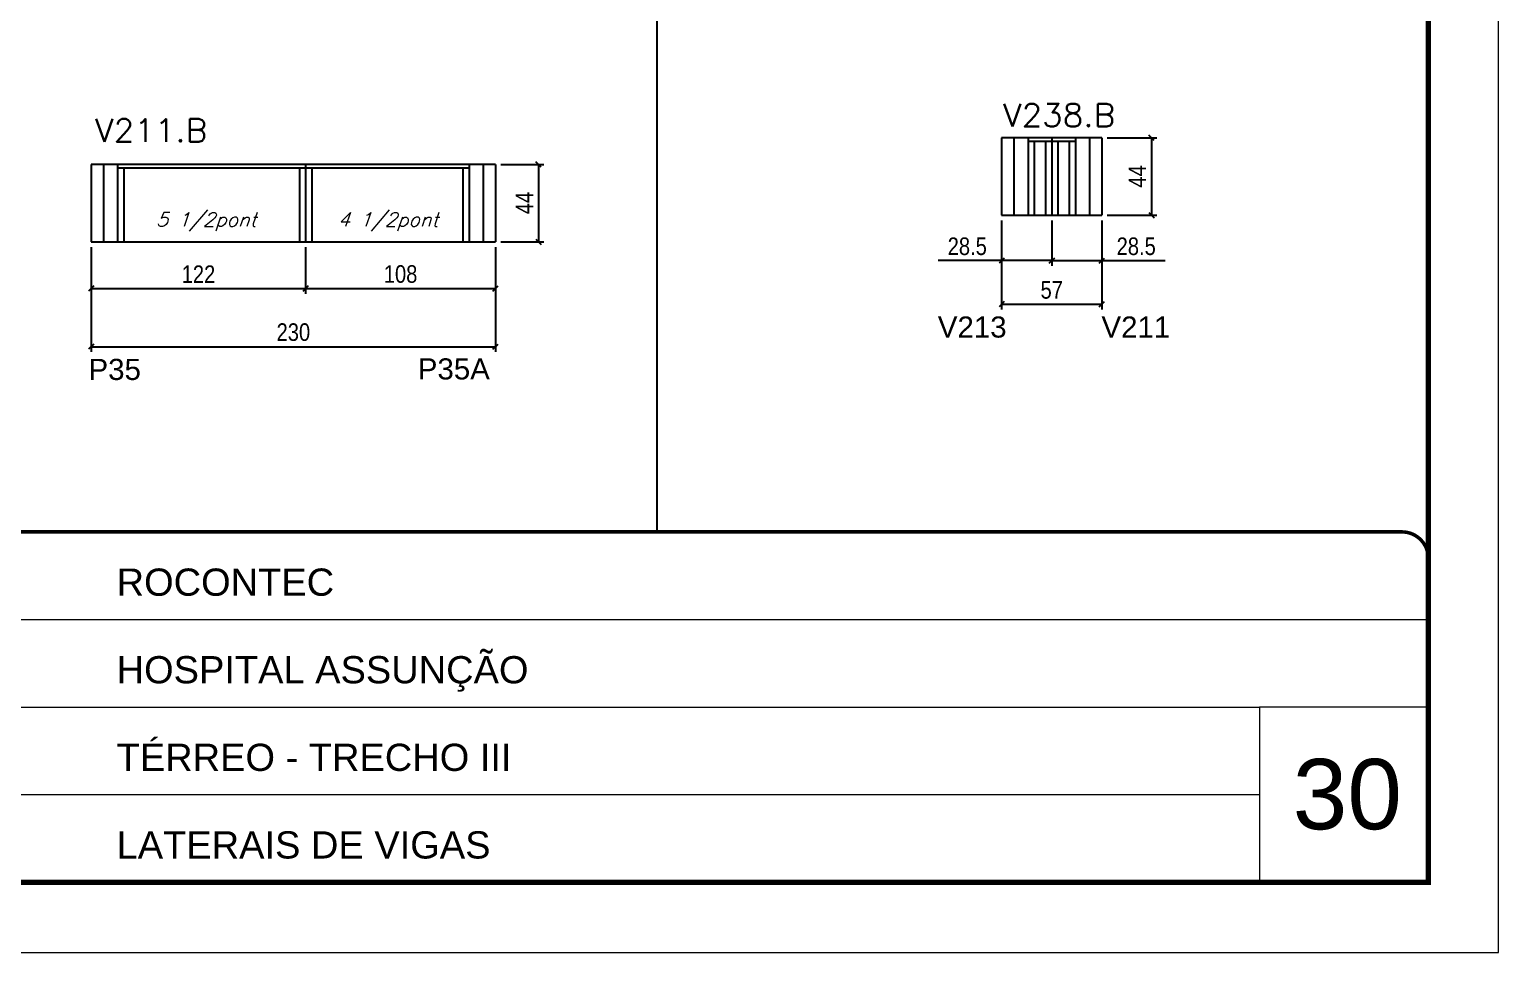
# Model space of a CAD drawing. Extents: x 137137 to 143418, y 10464 to 34486.
# Drawn here: x 139385 to 140221, y 25396 to 25921 of the extents above; entities that cross this region are included whole.
import ezdxf

# ---------------------------------------------------------------- set-up
doc = ezdxf.new("R2010")
doc.units = 0
doc.linetypes.add('CONTINUO', pattern=[0])
doc.linetypes.add('DASHED', pattern=[0.75, 0.5, -0.25])
for name, color, linetype in [('5', 5, 'Continuous'), ('COTA', 241, 'Continuous'), ('Painéis', 200, 'Continuous'), ('SARR_2.2x7', 40, 'Continuous'), ('SARR_3.5x7', 81, 'Continuous'), ('texto', 7, 'Continuous')]:
    doc.layers.add(name, color=color, linetype=linetype)
for name, color, linetype, lineweight in [('CARIMBO', 255, 'Continuous', 9), ('Folhas', 255, 'Continuous', 9), ('SARRAFO DE PRESSAO', 251, 'DASHED', 9), ('Texto Seção', 7, 'Continuous', 15)]:
    doc.layers.add(name, color=color, linetype=linetype, lineweight=lineweight)
doc.styles.add('ARIAL', font='arial.ttf')
doc.styles.add('COTA TECNICA', font='techl___.ttf', dxfattribs={"height": 10})
doc.styles.add('REGUA-120', font='ROMANS.shx', dxfattribs={"height": 15})
doc.styles.add('Romans', font='romans.shx')
doc.styles.get("Standard").update_dxf_attribs({"font": 'arial.ttf'})
doc.dimstyles.new('PAINEL', dxfattribs={"dimtxt": 10, "dimasz": 3, "dimexe": 3, "dimexo": 3, "dimgap": 3, "dimtad": 1, "dimdec": 1, "dimzin": 12, "dimdsep": 46, "dimtxsty": 'COTA TECNICA', "dimblk1": 'OBLIQUE', "dimblk2": 'OBLIQUE', "dimsah": 1, "dimcen": 0.9, "dimclrd": 4, "dimclre": 4, "dimclrt": 240, "dimadec": 1, "dimazin": 3, "dimtfac": 1, "dimtdec": 1, "dimtmove": 0, "dimatfit": 3, "dimfxl": 1, "dimtolj": 1, "dimtzin": 12, "dimarcsym": 0})

# ---------------------------------------------------------------- blocks, each defined once
blk = doc.blocks.new('9999999999')
at = {"color": 30, "linetype": 'CONTINUO'}
for p, q in [((98564.56, 34379.64), (99583.98, 34379.64)), ((98564.56, 34329.83), (99487.98, 34329.83)), ((99583.98, 34329.83), (99487.98, 34329.83)), ((99487.98, 34329.83), (99487.98, 34230.21)), ((98564.56, 34280.02), (99487.98, 34280.02))]:
    blk.add_line(p, q, dxfattribs=at)
at = {"color": 30, "linetype": 'CONTINUO', "const_width": 2}
blk.add_lwpolyline([(99583.98, 34230.21), (99583.98, 34414.45, 0.414214), (99568.98, 34429.45), (98228.98, 34429.45, 0.414214), (98213.98, 34414.45), (98213.98, 34245.21, 0.414214), (98228.98, 34230.21), (99583.98, 34230.21)], format="xyb", dxfattribs=at)
at = {"layer": 'Folhas'}
blk.add_lwpolyline([(98138.98, 34190.21), (99623.98, 34190.21), (99623.98, 35240.21), (98138.98, 35240.21)], close=True, dxfattribs=at)
at = {"layer": 'Folhas', "color": 30, "const_width": 3}
blk.add_lwpolyline([(98213.98, 34230.21), (99583.98, 34230.21), (99583.98, 35200.21), (98213.98, 35200.21)], close=True, dxfattribs=at)
at = {"color": 7, "linetype": 'Continuous', "ltscale": 5, "style": 'ARIAL'}
for s, height, p in [('ROCONTEC', 15.483, (98837.68, 34393.13)), ('HOSPITAL ASSUNÇÃO', 15.4829, (98837.68, 34343.32)), ('TÉRREO - TRECHO III', 15.4829, (98837.68, 34293.51)), ('LATERAIS DE VIGAS', 15.4829, (98837.68, 34243.7))]:
    blk.add_text(s, height=height, dxfattribs=at).set_placement(p)
blk = doc.blocks.new('_Oblique')
at = {"color": 0, "linetype": 'ByBlock', "lineweight": -2}
blk.add_line((-0.5, -0.5), (0.5, 0.5), dxfattribs=at)
blk = doc.blocks.new('*D6109')
at = {"layer": 'COTA', "color": 4, "linetype": 'ByBlock', "lineweight": -2, "transparency": 16777216}
for p, q in [((139420.05, 25796.98), (139420.05, 25737.32)), ((139650.05, 25796.98), (139650.05, 25737.32)), ((139420.05, 25740.32), (139650.05, 25740.32))]:
    blk.add_line(p, q, dxfattribs=at)
at = {"layer": 'Defpoints', "color": 0, "linetype": 'ByBlock', "transparency": 16777216}
for p in [(139420.05, 25799.98), (139650.05, 25799.98), (139650.05, 25740.32)]:
    blk.add_point(p, dxfattribs=at)
at = {"layer": 'COTA', "color": 4, "linetype": 'ByBlock', "lineweight": -2, "transparency": 16777216, "xscale": 3, "yscale": 3, "zscale": 3, "rotation": 180}
blk.add_blockref('_Oblique', (139420.05, 25740.32), dxfattribs=at)
at = {"layer": 'COTA', "color": 4, "linetype": 'ByBlock', "lineweight": -2, "transparency": 16777216, "xscale": 3, "yscale": 3, "zscale": 3}
blk.add_blockref('_Oblique', (139650.05, 25740.32), dxfattribs=at)
at = {"layer": 'COTA', "color": 240, "linetype": 'ByBlock', "transparency": 16777216, "insert": (139535.05, 25748.54), "char_height": 10, "attachment_point": 5, "style": 'COTA TECNICA'}
blk.add_mtext('\\A1;230', dxfattribs=at)
blk = doc.blocks.new('*D6110')
at = {"layer": 'COTA', "color": 4, "linetype": 'ByBlock', "lineweight": -2, "transparency": 16777216}
for p, q in [((139653.05, 25843.98), (139677.58, 25843.98)), ((139674.58, 25843.98), (139674.58, 25799.98)), ((139653.05, 25799.98), (139677.58, 25799.98))]:
    blk.add_line(p, q, dxfattribs=at)
at = {"layer": 'Defpoints', "color": 0, "linetype": 'ByBlock', "transparency": 16777216}
for p in [(139650.05, 25843.98), (139650.05, 25799.98), (139674.58, 25799.98)]:
    blk.add_point(p, dxfattribs=at)
at = {"layer": 'COTA', "color": 4, "linetype": 'ByBlock', "lineweight": -2, "transparency": 16777216, "xscale": 3, "yscale": 3, "zscale": 3}
for p, rotation in [((139674.58, 25843.98), 90), ((139674.58, 25799.98), 270)]:
    blk.add_blockref('_Oblique', p, dxfattribs=dict(at, rotation=rotation))
at = {"layer": 'COTA', "color": 240, "linetype": 'ByBlock', "transparency": 16777216, "insert": (139666.51, 25821.98), "char_height": 10, "attachment_point": 5, "rotation": 90, "style": 'COTA TECNICA'}
blk.add_mtext('\\A1;44', dxfattribs=at)
blk = doc.blocks.new('*D6113')
at = {"layer": 'COTA', "color": 4, "linetype": 'ByBlock', "lineweight": -2, "transparency": 16777216}
for p, q in [((139420.05, 25796.98), (139420.05, 25770.46)), ((139542.05, 25796.98), (139542.05, 25770.46)), ((139420.05, 25773.46), (139542.05, 25773.46))]:
    blk.add_line(p, q, dxfattribs=at)
at = {"layer": 'Defpoints', "color": 0, "linetype": 'ByBlock', "transparency": 16777216}
for p in [(139420.05, 25799.98), (139542.05, 25799.98), (139542.05, 25773.46)]:
    blk.add_point(p, dxfattribs=at)
at = {"layer": 'COTA', "color": 4, "linetype": 'ByBlock', "lineweight": -2, "transparency": 16777216, "xscale": 3, "yscale": 3, "zscale": 3, "rotation": 180}
blk.add_blockref('_Oblique', (139420.05, 25773.46), dxfattribs=at)
at = {"layer": 'COTA', "color": 4, "linetype": 'ByBlock', "lineweight": -2, "transparency": 16777216, "xscale": 3, "yscale": 3, "zscale": 3}
blk.add_blockref('_Oblique', (139542.05, 25773.46), dxfattribs=at)
at = {"layer": 'COTA', "color": 240, "linetype": 'ByBlock', "transparency": 16777216, "insert": (139481.05, 25781.52), "char_height": 10, "attachment_point": 5, "style": 'COTA TECNICA'}
blk.add_mtext('\\A1;122', dxfattribs=at)
blk = doc.blocks.new('*D6114')
at = {"layer": 'COTA', "color": 4, "linetype": 'ByBlock', "lineweight": -2, "transparency": 16777216}
for p, q in [((139542.05, 25796.98), (139542.05, 25770.46)), ((139650.05, 25796.98), (139650.05, 25770.46)), ((139542.05, 25773.46), (139650.05, 25773.46))]:
    blk.add_line(p, q, dxfattribs=at)
at = {"layer": 'Defpoints', "color": 0, "linetype": 'ByBlock', "transparency": 16777216}
for p in [(139542.05, 25799.98), (139650.05, 25799.98), (139650.05, 25773.46)]:
    blk.add_point(p, dxfattribs=at)
at = {"layer": 'COTA', "color": 4, "linetype": 'ByBlock', "lineweight": -2, "transparency": 16777216, "xscale": 3, "yscale": 3, "zscale": 3, "rotation": 180}
blk.add_blockref('_Oblique', (139542.05, 25773.46), dxfattribs=at)
at = {"layer": 'COTA', "color": 4, "linetype": 'ByBlock', "lineweight": -2, "transparency": 16777216, "xscale": 3, "yscale": 3, "zscale": 3}
blk.add_blockref('_Oblique', (139650.05, 25773.46), dxfattribs=at)
at = {"layer": 'COTA', "color": 240, "linetype": 'ByBlock', "transparency": 16777216, "insert": (139596.05, 25781.58), "char_height": 10, "attachment_point": 5, "style": 'COTA TECNICA'}
blk.add_mtext('\\A1;108', dxfattribs=at)
blk = doc.blocks.new('*D6125')
at = {"layer": 'COTA', "color": 4, "linetype": 'ByBlock', "lineweight": -2, "transparency": 16777216}
for p, q in [((139938.04, 25812.13), (139938.04, 25761.43)), ((139995.04, 25812.13), (139995.04, 25761.43)), ((139938.04, 25764.43), (139995.04, 25764.43))]:
    blk.add_line(p, q, dxfattribs=at)
at = {"layer": 'Defpoints', "color": 0, "linetype": 'ByBlock', "transparency": 16777216}
for p in [(139938.04, 25815.13), (139995.04, 25815.13), (139995.04, 25764.43)]:
    blk.add_point(p, dxfattribs=at)
at = {"layer": 'COTA', "color": 4, "linetype": 'ByBlock', "lineweight": -2, "transparency": 16777216, "xscale": 3, "yscale": 3, "zscale": 3, "rotation": 180}
blk.add_blockref('_Oblique', (139938.04, 25764.43), dxfattribs=at)
at = {"layer": 'COTA', "color": 4, "linetype": 'ByBlock', "lineweight": -2, "transparency": 16777216, "xscale": 3, "yscale": 3, "zscale": 3}
blk.add_blockref('_Oblique', (139995.04, 25764.43), dxfattribs=at)
at = {"layer": 'COTA', "color": 240, "linetype": 'ByBlock', "transparency": 16777216, "insert": (139966.54, 25772.54), "char_height": 10, "attachment_point": 5, "style": 'COTA TECNICA'}
blk.add_mtext('\\A1;57', dxfattribs=at)
blk = doc.blocks.new('*D6126')
at = {"layer": 'COTA', "color": 4, "linetype": 'ByBlock', "lineweight": -2, "transparency": 16777216}
for p, q in [((139938.04, 25812.13), (139938.04, 25786.24)), ((139966.54, 25812.13), (139966.54, 25786.24)), ((139938.04, 25789.24), (139901.92, 25789.24)), ((139966.54, 25789.24), (139938.04, 25789.24))]:
    blk.add_line(p, q, dxfattribs=at)
at = {"layer": 'Defpoints', "color": 0, "linetype": 'ByBlock', "transparency": 16777216}
for p in [(139938.04, 25815.13), (139966.54, 25815.13), (139966.54, 25789.24)]:
    blk.add_point(p, dxfattribs=at)
at = {"layer": 'COTA', "color": 4, "linetype": 'ByBlock', "lineweight": -2, "transparency": 16777216, "xscale": 3, "yscale": 3, "zscale": 3, "rotation": 180}
blk.add_blockref('_Oblique', (139938.04, 25789.24), dxfattribs=at)
at = {"layer": 'COTA', "color": 4, "linetype": 'ByBlock', "lineweight": -2, "transparency": 16777216, "xscale": 3, "yscale": 3, "zscale": 3}
blk.add_blockref('_Oblique', (139966.54, 25789.24), dxfattribs=at)
at = {"layer": 'COTA', "color": 240, "linetype": 'ByBlock', "transparency": 16777216, "insert": (139918.48, 25797.37), "char_height": 10, "attachment_point": 5, "style": 'COTA TECNICA'}
blk.add_mtext('\\A1;28.5', dxfattribs=at)
blk = doc.blocks.new('*D6268')
at = {"layer": 'COTA', "color": 4, "lineweight": -2, "transparency": 16777216}
for p, q in [((139966.54, 25812.13), (139966.54, 25786.24)), ((139995.04, 25812.13), (139995.04, 25786.24)), ((139966.54, 25789.24), (139995.04, 25789.24)), ((139995.04, 25789.24), (140031.16, 25789.24))]:
    blk.add_line(p, q, dxfattribs=at)
at = {"layer": 'Defpoints', "color": 0, "transparency": 16777216}
for p in [(139966.54, 25815.13), (139995.04, 25815.13), (139995.04, 25789.24)]:
    blk.add_point(p, dxfattribs=at)
at = {"layer": 'COTA', "color": 4, "lineweight": -2, "transparency": 16777216, "xscale": 3, "yscale": 3, "zscale": 3, "rotation": 180}
blk.add_blockref('_Oblique', (139966.54, 25789.24), dxfattribs=at)
at = {"layer": 'COTA', "color": 4, "lineweight": -2, "transparency": 16777216, "xscale": 3, "yscale": 3, "zscale": 3}
blk.add_blockref('_Oblique', (139995.04, 25789.24), dxfattribs=at)
at = {"layer": 'COTA', "color": 240, "transparency": 16777216, "insert": (140014.6, 25797.37), "char_height": 10, "attachment_point": 5, "style": 'COTA TECNICA'}
blk.add_mtext('\\A1;28.5', dxfattribs=at)
blk = doc.blocks.new('*D6270')
at = {"layer": 'COTA', "color": 4, "lineweight": -2, "transparency": 16777216}
for p, q in [((139998.04, 25859.13), (140026.28, 25859.13)), ((140023.28, 25859.13), (140023.28, 25815.13)), ((139998.04, 25815.13), (140026.28, 25815.13))]:
    blk.add_line(p, q, dxfattribs=at)
at = {"layer": 'Defpoints', "color": 0, "transparency": 16777216}
for p in [(139995.04, 25859.13), (139995.04, 25815.13), (140023.28, 25815.13)]:
    blk.add_point(p, dxfattribs=at)
at = {"layer": 'COTA', "color": 4, "lineweight": -2, "transparency": 16777216, "xscale": 3, "yscale": 3, "zscale": 3}
for p, rotation in [((140023.28, 25859.13), 90), ((140023.28, 25815.13), 270)]:
    blk.add_blockref('_Oblique', p, dxfattribs=dict(at, rotation=rotation))
at = {"layer": 'COTA', "color": 240, "transparency": 16777216, "insert": (140015.21, 25837.13), "char_height": 10, "attachment_point": 5, "rotation": 90, "style": 'COTA TECNICA'}
blk.add_mtext('\\A1;44', dxfattribs=at)

msp = doc.modelspace()

# ---------------------------------------------------------------- linework, layer by layer
at = {"layer": 'COTA', "linetype": 'ByBlock'}
msp.add_line((139742.13, 25634.99), (139742.13, 26405.75), dxfattribs=at)
at = {"layer": 'Painéis', "linetype": 'ByBlock'}
for p, q in [((139938.04, 25859.13), (139938.04, 25815.13)), ((139995.04, 25859.13), (139938.04, 25859.13)), ((139966.54, 25859.13), (139966.54, 25815.13)), ((139995.04, 25859.13), (139995.04, 25815.13)), ((139420.05, 25843.98), (139420.05, 25799.98)), ((139650.05, 25843.98), (139420.05, 25843.98)), ((139542.05, 25843.98), (139542.05, 25799.98)), ((139650.05, 25843.98), (139650.05, 25799.98)), ((139938.04, 25815.13), (139995.04, 25815.13)), ((139420.05, 25799.98), (139650.05, 25799.98))]:
    msp.add_line(p, q, dxfattribs=at)
at = {"layer": 'SARR_2.2x7', "linetype": 'Continuous'}
for p, q in [((139945.04, 25859.13), (139945.04, 25815.13)), ((139966.54, 25856.93), (139953.04, 25856.93)), ((139980.04, 25856.93), (139966.54, 25856.93)), ((139988.04, 25859.13), (139988.04, 25815.13)), ((139427.05, 25843.98), (139427.05, 25799.98)), ((139542.05, 25841.78), (139435.05, 25841.78)), ((139635.05, 25841.78), (139542.05, 25841.78)), ((139643.05, 25843.98), (139643.05, 25799.98))]:
    msp.add_line(p, q, dxfattribs=at)
at = {"layer": 'SARR_3.5x7'}
for p, q in [((139953.04, 25859.13), (139953.04, 25815.13)), ((139956.54, 25856.93), (139956.54, 25815.13)), ((139963.04, 25856.93), (139963.04, 25815.13)), ((139970.04, 25856.93), (139970.04, 25815.13)), ((139976.54, 25856.93), (139976.54, 25815.13)), ((139980.04, 25859.13), (139980.04, 25815.13)), ((139435.05, 25843.98), (139435.05, 25799.98)), ((139438.55, 25841.78), (139438.55, 25799.98)), ((139538.55, 25841.78), (139538.55, 25799.98)), ((139545.55, 25841.78), (139545.55, 25799.98)), ((139631.55, 25841.78), (139631.55, 25799.98)), ((139635.05, 25843.98), (139635.05, 25799.98))]:
    msp.add_line(p, q, dxfattribs=at)

# ---------------------------------------------------------------- block references
at = {"layer": 'SARRAFO DE PRESSAO', "color": 6, "linetype": 'ByBlock'}
msp.add_blockref('9999999999', (40596.81, -8794.45), dxfattribs=at)

# ---------------------------------------------------------------- texts
at = {"layer": '5', "linetype": 'Continuous'}
for s, p in [('V213', (139901.71, 25745.5)), ('V211', (139994.82, 25745.5)), ('P35', (139418.49, 25721.39)), ('P35A', (139605.84, 25721.68))]:
    msp.add_text(s, height=12, rotation=0.00004, dxfattribs=at).set_placement(p)
at = {"layer": 'CARIMBO', "style": 'ARIAL'}
msp.add_text('30', height=40, dxfattribs=at).set_placement((140103.65, 25465.89))
at = {"layer": 'texto', "color": 2, "char_height": 8, "attachment_point": 5, "style": 'Romans'}
for s, insert in [('{\\Q19;\\C256;5 1/2pont}', (139485.43, 25811.38)), ('{\\Q19;\\C256;4 1/2pont}', (139588.89, 25811.38))]:
    msp.add_mtext(s, dxfattribs=dict(at, insert=insert))
at = {"layer": 'Texto Seção', "style": 'REGUA-120', "width": 1.05}
for s, p in [('V238.B', (139938.86, 25865.5)), ('V211.B', (139422.26, 25856.82))]:
    msp.add_text(s, height=13, dxfattribs=at).set_placement(p)

# ---------------------------------------------------------------- dimensions: what is measured, and where the dimension line sits
at = {"layer": 'COTA'}
dim = msp.add_linear_dim(base=(140023.28, 25815.13), p1=(139995.04, 25859.13), p2=(139995.04, 25815.13), angle=90, dimstyle='PAINEL', dxfattribs=at)
dim.commit()
dim.dimension.update_dxf_attribs({"geometry": '*D6270', "text_midpoint": (140015.21, 25837.13)})
at = {"layer": 'COTA', "linetype": 'ByBlock'}
dim = msp.add_linear_dim(base=(139674.58, 25799.98), p1=(139650.05, 25843.98), p2=(139650.05, 25799.98), angle=90, dimstyle='PAINEL', dxfattribs=at)
dim.commit()
dim.dimension.update_dxf_attribs({"geometry": '*D6110', "text_midpoint": (139666.51, 25821.98)})
dim = msp.add_linear_dim(base=(139966.54, 25789.24), p1=(139938.04, 25815.13), p2=(139966.54, 25815.13), dimstyle='PAINEL', dxfattribs=at)
dim.commit()
dim.dimension.update_dxf_attribs({"geometry": '*D6126', "text_midpoint": (139918.48, 25789.24), "dimtype": 160})
for p1, p2, distance, picture, middle in [((139938.04, 25815.13), (139995.04, 25815.13), -50.7, '*D6125', (139966.54, 25772.54)), ((139420.05, 25799.98), (139650.05, 25799.98), -59.67, '*D6109', (139535.05, 25748.54))]:
    dim = msp.add_aligned_dim(p1=p1, p2=p2, distance=distance, dimstyle='PAINEL', dxfattribs=at)
    dim.commit()
    dim.dimension.update_dxf_attribs({"geometry": picture, "text_midpoint": middle})
at = {"layer": 'COTA'}
dim = msp.add_linear_dim(base=(139995.04, 25789.24), p1=(139966.54, 25815.13), p2=(139995.04, 25815.13), dimstyle='PAINEL', dxfattribs=at)
dim.commit()
dim.dimension.update_dxf_attribs({"geometry": '*D6268', "text_midpoint": (140014.6, 25797.37)})
at = {"layer": 'COTA', "linetype": 'ByBlock'}
dim = msp.add_linear_dim(base=(139542.05, 25773.46), p1=(139420.05, 25799.98), p2=(139542.05, 25799.98), dimstyle='PAINEL', dxfattribs=at)
dim.commit()
dim.dimension.update_dxf_attribs({"geometry": '*D6113', "text_midpoint": (139481.05, 25781.52)})
dim = msp.add_linear_dim(base=(139650.05, 25773.46), p1=(139542.05, 25799.98), p2=(139650.05, 25799.98), dimstyle='PAINEL', override={"dimtmove": 1}, dxfattribs=at)
dim.commit()
dim.dimension.update_dxf_attribs({"geometry": '*D6114', "text_midpoint": (139596.05, 25781.58)})

doc.saveas('drawing.dxf')
